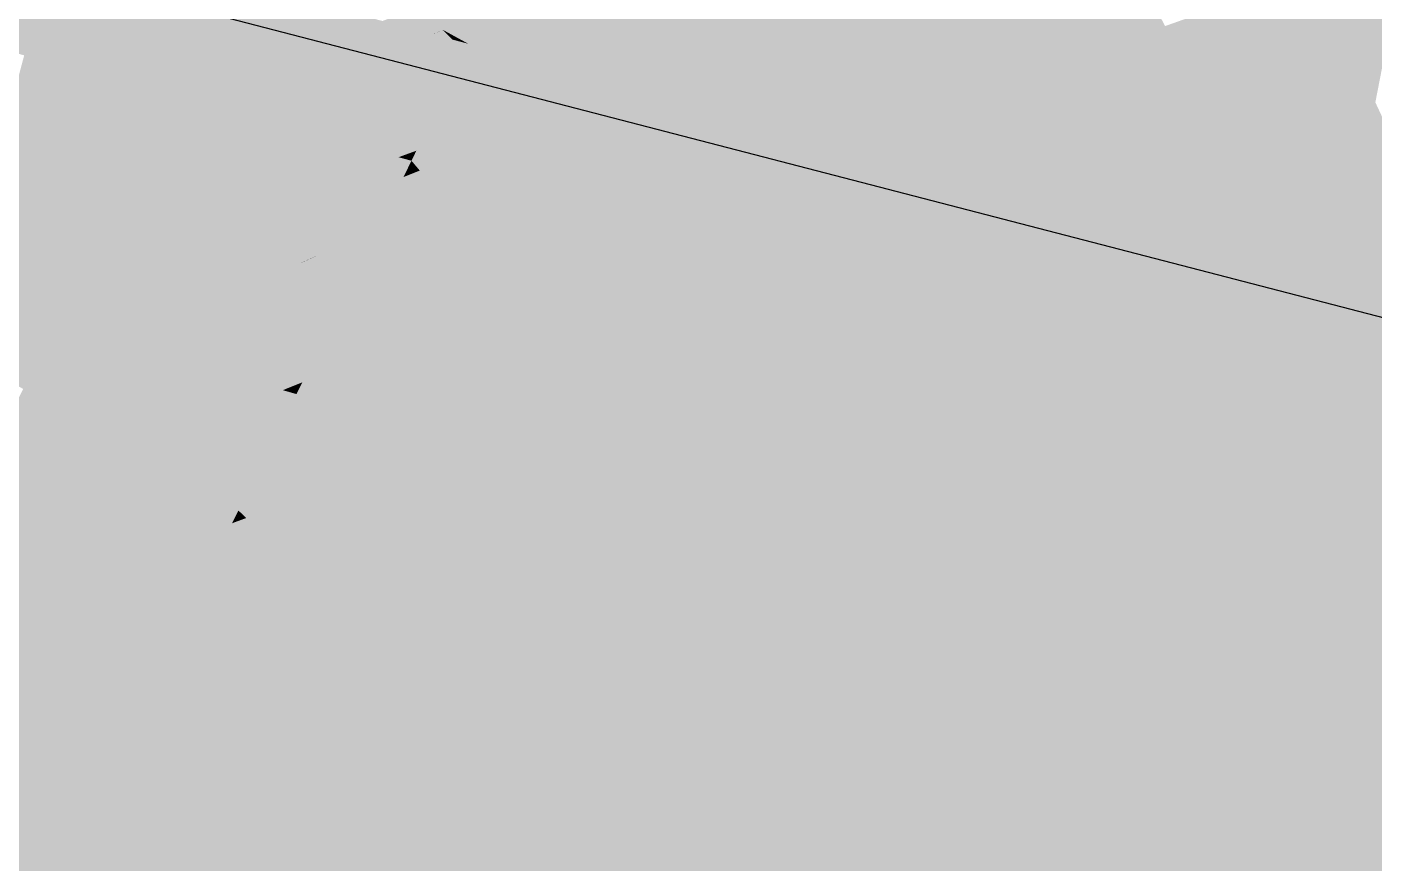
# Model space of a CAD drawing. Header units: millimetres. Extents: x 340454 to 342791, y 6993867 to 6995092.
# Drawn here: x 340722.29 to 340727.81, y 6994472.16 to 6994475.59 of the extents above; entities that cross this region are included whole.
import ezdxf

# ---------------------------------------------------------------- set-up
doc = ezdxf.new("R2010")
doc.units = ezdxf.units.MM
doc.header["$LTSCALE"] = 10
doc.linetypes.add('DASHDOT', pattern=[25.4, 12.7, -6.35, 0, -6.35])
for name, color, linetype in [('A-MODELAGEM', 7, 'Continuous'), ('U-SC-SECAO_TIPO', 251, 'Continuous'), ('URB-Calçadas', 2, 'Continuous'), ('URB-Quadras', 3, 'Continuous')]:
    doc.layers.add(name, color=color, linetype=linetype)

msp = doc.modelspace()

# ---------------------------------------------------------------- linework, layer by layer
at = {"lineweight": 20}
msp.add_lwpolyline([(340722.6258, 6994477.3139, -0.021462), (340715.5969, 6994465.5717, -0.089425), (340715.3822, 6994462.0823), (340754.7892, 6994451.2595), (340758.9926, 6994467.4562), (340722.6258, 6994477.3139, -0.022322)], format="xyb", close=True, dxfattribs=at)
at = {"layer": 'A-MODELAGEM', "color": 161, "linetype": 'Continuous', "lineweight": -3}
for points in [[(340725.3011, 6994476.1642), (340724.9095, 6994475.9709), (340725.1923, 6994475.5593)], [(340725.3011, 6994476.1642), (340725.1923, 6994475.5593), (340725.5954, 6994475.7066)], [(340726.6854, 6994476.1043), (340726.3543, 6994475.9543), (340726.6251, 6994475.4749)], [(340726.6854, 6994476.1043), (340726.6251, 6994475.4749), (340726.9565, 6994475.5926)], [(340724.9095, 6994475.9709), (340724.499, 6994475.7684), (340724.7668, 6994475.4038)], [(340724.9095, 6994475.9709), (340724.7668, 6994475.4038), (340725.1923, 6994475.5593)], [(340726.3543, 6994475.9543), (340726.0073, 6994475.797), (340726.276, 6994475.351)], [(340726.3543, 6994475.9543), (340726.276, 6994475.351), (340726.6251, 6994475.4749)], [(340721.8233, 6994475.5952), (340722.2691, 6994475.4738), (340722.4512, 6994475.8184)], [(340722.4512, 6994475.8184), (340722.2691, 6994475.4738), (340722.7055, 6994475.6782)], [(340722.7085, 6994475.6765), (340722.9467, 6994475.5452), (340722.9967, 6994475.8119)], [(340722.9967, 6994475.8119), (340722.9467, 6994475.5452), (340723.4438, 6994475.6932)], [(340724.499, 6994475.7684), (340724.1284, 6994475.5854), (340724.3172, 6994475.2394)], [(340724.499, 6994475.7684), (340724.1619, 6994475.6549), (340724.1284, 6994475.5854)], [(340724.499, 6994475.7684), (340724.3172, 6994475.2394), (340724.7668, 6994475.4038)], [(340726.0073, 6994475.797), (340725.6433, 6994475.632), (340725.908, 6994475.2203)], [(340726.0073, 6994475.797), (340725.908, 6994475.2203), (340726.276, 6994475.351)], [(340727.5746, 6994475.8036), (340727.2866, 6994475.6743), (340727.5349, 6994475.1747)], [(340727.5746, 6994475.8036), (340727.5349, 6994475.1747), (340727.8193, 6994475.2794)], [(340727.916, 6994475.7763), (340727.5746, 6994475.8036), (340727.8193, 6994475.2794)], [(340725.5954, 6994475.7066), (340725.1923, 6994475.5593), (340725.2174, 6994475.5227)], [(340725.5954, 6994475.7066), (340725.2174, 6994475.5227), (340725.6128, 6994475.6795)], [(340727.2716, 6994475.7045), (340726.9565, 6994475.5926), (340726.9715, 6994475.5644)], [(340727.2716, 6994475.7045), (340726.9715, 6994475.5644), (340727.2794, 6994475.6886)], [(340722.2691, 6994475.4738), (340722.274, 6994475.4725), (340722.7055, 6994475.6782)], [(340722.274, 6994475.4725), (340722.7085, 6994475.6765), (340722.7055, 6994475.6782)], [(340722.274, 6994475.4725), (340722.4979, 6994475.4115), (340722.7085, 6994475.6765)], [(340722.4979, 6994475.4115), (340722.9467, 6994475.5452), (340722.7085, 6994475.6765)], [(340722.9467, 6994475.5452), (340723.1993, 6994475.4059), (340723.4438, 6994475.6932)], [(340723.1993, 6994475.4059), (340723.7426, 6994475.6139), (340723.4438, 6994475.6932)], [(340723.7446, 6994475.6134), (340723.9513, 6994475.5585), (340723.8511, 6994475.6542)], [(340723.8511, 6994475.6542), (340723.9919, 6994475.5772), (340724.162, 6994475.6553)], [(340723.8511, 6994475.6542), (340723.9513, 6994475.5585), (340723.9919, 6994475.5772)], [(340723.9919, 6994475.5772), (340724.1619, 6994475.6549), (340724.162, 6994475.6553)], [(340723.9919, 6994475.5772), (340723.9922, 6994475.577), (340724.1619, 6994475.6549)], [(340723.9922, 6994475.577), (340724.1284, 6994475.5854), (340724.1619, 6994475.6549)], [(340725.6128, 6994475.6795), (340725.2174, 6994475.5227), (340725.2611, 6994475.4591)], [(340725.6128, 6994475.6795), (340725.2611, 6994475.4591), (340725.6432, 6994475.6322)], [(340727.2794, 6994475.6886), (340726.9715, 6994475.5644), (340726.9715, 6994475.5643)], [(340727.2794, 6994475.6886), (340726.9715, 6994475.5643), (340727.2795, 6994475.6885)], [(340727.2795, 6994475.6885), (340726.9715, 6994475.5643), (340726.9716, 6994475.5641)], [(340727.2795, 6994475.6885), (340726.9716, 6994475.5641), (340726.9849, 6994475.5391)], [(340727.2795, 6994475.6885), (340726.9849, 6994475.5391), (340727.2866, 6994475.6743)], [(340727.2866, 6994475.6743), (340726.9849, 6994475.5391), (340726.985, 6994475.5389)], [(340727.2866, 6994475.6743), (340726.985, 6994475.5389), (340727.2362, 6994475.0647)], [(340727.2866, 6994475.6743), (340727.2362, 6994475.0647), (340727.5349, 6994475.1747)], [(340723.1993, 6994475.4059), (340723.2011, 6994475.4049), (340723.7426, 6994475.6139)], [(340723.2011, 6994475.4049), (340723.7446, 6994475.6134), (340723.7426, 6994475.6139)], [(340723.2011, 6994475.4049), (340723.3901, 6994475.3007), (340723.7446, 6994475.6134)], [(340723.3901, 6994475.3007), (340723.9513, 6994475.5585), (340723.7446, 6994475.6134)], [(340725.6432, 6994475.6322), (340725.2611, 6994475.4591), (340725.2612, 6994475.4589)], [(340725.6432, 6994475.6322), (340725.2612, 6994475.4589), (340725.6433, 6994475.632)], [(340725.6433, 6994475.632), (340725.2612, 6994475.4589), (340725.5198, 6994475.0824)], [(340725.6433, 6994475.632), (340725.5198, 6994475.0824), (340725.908, 6994475.2203)], [(340726.9565, 6994475.5926), (340726.6251, 6994475.4749), (340726.6482, 6994475.434)], [(340726.9565, 6994475.5926), (340726.6482, 6994475.434), (340726.9715, 6994475.5644)], [(340722.4979, 6994475.4115), (340722.9164, 6994475.2976), (340722.9467, 6994475.5452)], [(340722.9467, 6994475.5452), (340722.9164, 6994475.2976), (340723.1993, 6994475.4059)], [(340723.3901, 6994475.3007), (340723.3905, 6994475.3005), (340723.9513, 6994475.5585)], [(340723.3905, 6994475.3005), (340723.9517, 6994475.5584), (340723.9513, 6994475.5585)], [(340723.3905, 6994475.3005), (340723.4663, 6994475.2587), (340723.9517, 6994475.5584)], [(340723.4663, 6994475.2587), (340724.0309, 6994475.5373), (340723.9517, 6994475.5584)], [(340723.4663, 6994475.2587), (340723.8834, 6994475.0809), (340724.0309, 6994475.5373)], [(340724.0309, 6994475.5373), (340723.8834, 6994475.0809), (340724.0968, 6994475.5198)], [(340723.9513, 6994475.5585), (340723.9517, 6994475.5584), (340723.9919, 6994475.5772)], [(340723.9517, 6994475.5584), (340723.9922, 6994475.577), (340723.9919, 6994475.5772)], [(340723.9517, 6994475.5584), (340724.0309, 6994475.5373), (340723.9922, 6994475.577)], [(340723.9922, 6994475.577), (340724.0487, 6994475.5461), (340724.1284, 6994475.5854)], [(340723.9922, 6994475.577), (340724.0309, 6994475.5373), (340724.0487, 6994475.5461)], [(340724.0309, 6994475.5373), (340724.0968, 6994475.5198), (340724.0487, 6994475.5461)], [(340724.0487, 6994475.5461), (340724.0968, 6994475.5198), (340724.1284, 6994475.5854)], [(340724.1284, 6994475.5854), (340724.0968, 6994475.5198), (340724.3172, 6994475.2394)], [(340725.1923, 6994475.5593), (340724.7668, 6994475.4038), (340724.8008, 6994475.3575)], [(340725.1923, 6994475.5593), (340724.8008, 6994475.3575), (340725.2174, 6994475.5227)], [(340726.9715, 6994475.5644), (340726.6482, 6994475.434), (340726.6483, 6994475.4338)], [(340726.9715, 6994475.5644), (340726.6483, 6994475.4338), (340726.9715, 6994475.5643)], [(340726.9715, 6994475.5643), (340726.6483, 6994475.4338), (340726.6484, 6994475.4336)], [(340726.9715, 6994475.5643), (340726.6484, 6994475.4336), (340726.9716, 6994475.5641)], [(340726.9716, 6994475.5641), (340726.6484, 6994475.4336), (340726.6689, 6994475.3973)], [(340726.9716, 6994475.5641), (340726.6689, 6994475.3973), (340726.9849, 6994475.5391)], [(340726.9849, 6994475.5391), (340726.6689, 6994475.3973), (340726.669, 6994475.3971)], [(340726.9849, 6994475.5391), (340726.669, 6994475.3971), (340726.985, 6994475.5389)], [(340726.985, 6994475.5389), (340726.669, 6994475.3971), (340726.922, 6994474.9491)], [(340726.985, 6994475.5389), (340726.922, 6994474.9491), (340727.2362, 6994475.0647)], [(340724.0968, 6994475.5198), (340723.8834, 6994475.0809), (340724.3172, 6994475.2394)], [(340725.2174, 6994475.5227), (340724.8008, 6994475.3575), (340724.8597, 6994475.2772)], [(340725.2174, 6994475.5227), (340724.8597, 6994475.2772), (340725.2611, 6994475.4591)], [(340722.274, 6994475.4725), (340722.2369, 6994475.3338), (340722.4979, 6994475.4115)], [(340725.2611, 6994475.4591), (340724.8597, 6994475.2772), (340724.8599, 6994475.277)], [(340725.2611, 6994475.4591), (340724.8599, 6994475.277), (340725.2612, 6994475.4589)], [(340725.2612, 6994475.4589), (340724.8599, 6994475.277), (340725.1097, 6994474.9368)], [(340725.2612, 6994475.4589), (340725.1097, 6994474.9368), (340725.5198, 6994475.0824)], [(340726.6251, 6994475.4749), (340726.276, 6994475.351), (340726.3085, 6994475.297)], [(340726.6251, 6994475.4749), (340726.3085, 6994475.297), (340726.6482, 6994475.434)], [(340726.6482, 6994475.434), (340726.3085, 6994475.297), (340726.3086, 6994475.2967)], [(340726.6482, 6994475.434), (340726.3086, 6994475.2967), (340726.6483, 6994475.4338)], [(340726.6483, 6994475.4338), (340726.3086, 6994475.2967), (340726.3088, 6994475.2965)], [(340726.6483, 6994475.4338), (340726.3088, 6994475.2965), (340726.6484, 6994475.4336)], [(340726.6484, 6994475.4336), (340726.3088, 6994475.2965), (340726.3376, 6994475.2487)], [(340726.6484, 6994475.4336), (340726.3376, 6994475.2487), (340726.6689, 6994475.3973)], [(340722.2369, 6994475.3338), (340722.5526, 6994475.1583), (340722.4979, 6994475.4115)], [(340722.4979, 6994475.4115), (340722.5526, 6994475.1583), (340722.9164, 6994475.2976)], [(340722.9164, 6994475.2976), (340722.9192, 6994475.2968), (340723.1993, 6994475.4059)], [(340722.9192, 6994475.2968), (340723.2011, 6994475.4049), (340723.1993, 6994475.4059)], [(340722.9192, 6994475.2968), (340723.2095, 6994475.2178), (340723.2011, 6994475.4049)], [(340723.2011, 6994475.4049), (340723.2095, 6994475.2178), (340723.3901, 6994475.3007)], [(340724.7668, 6994475.4038), (340724.3172, 6994475.2394), (340724.3614, 6994475.1833)], [(340724.7668, 6994475.4038), (340724.3614, 6994475.1833), (340724.8008, 6994475.3575)], [(340726.6689, 6994475.3973), (340726.3376, 6994475.2487), (340726.3378, 6994475.2484)], [(340726.6689, 6994475.3973), (340726.3378, 6994475.2484), (340726.669, 6994475.3971)], [(340726.669, 6994475.3971), (340726.3378, 6994475.2484), (340726.5914, 6994474.8273)], [(340726.669, 6994475.3971), (340726.5914, 6994474.8273), (340726.922, 6994474.9491)], [(340722.2369, 6994475.3338), (340722.1026, 6994474.986), (340722.5526, 6994475.1583)], [(340724.8008, 6994475.3575), (340724.3614, 6994475.1833), (340724.4378, 6994475.0861)], [(340724.8008, 6994475.3575), (340724.4378, 6994475.0861), (340724.8597, 6994475.2772)], [(340726.276, 6994475.351), (340725.908, 6994475.2203), (340725.9513, 6994475.153)], [(340726.276, 6994475.351), (340725.9513, 6994475.153), (340726.3085, 6994475.297)], [(340722.5526, 6994475.1583), (340722.5548, 6994475.1571), (340722.9164, 6994475.2976)], [(340722.5548, 6994475.1571), (340722.9192, 6994475.2968), (340722.9164, 6994475.2976)], [(340722.5548, 6994475.1571), (340722.7913, 6994475.0257), (340722.9192, 6994475.2968)], [(340722.9192, 6994475.2968), (340722.7913, 6994475.0257), (340723.2095, 6994475.2178)], [(340723.2095, 6994475.2178), (340723.2101, 6994475.2176), (340723.3901, 6994475.3007)], [(340723.2101, 6994475.2176), (340723.3905, 6994475.3005), (340723.3901, 6994475.3007)], [(340723.2101, 6994475.2176), (340723.3215, 6994475.1873), (340723.3905, 6994475.3005)], [(340723.3215, 6994475.1873), (340723.4663, 6994475.2587), (340723.3905, 6994475.3005)], [(340723.3215, 6994475.1873), (340723.8103, 6994475.0542), (340723.4663, 6994475.2587)], [(340723.4663, 6994475.2587), (340723.8265, 6994475.0601), (340723.8834, 6994475.0809)], [(340723.4663, 6994475.2587), (340723.8103, 6994475.0542), (340723.8265, 6994475.0601)], [(340724.8597, 6994475.2772), (340724.4378, 6994475.0861), (340724.438, 6994475.0858)], [(340724.8597, 6994475.2772), (340724.438, 6994475.0858), (340724.8599, 6994475.277)], [(340724.8599, 6994475.277), (340724.438, 6994475.0858), (340724.6761, 6994474.7829)], [(340724.8599, 6994475.277), (340724.6761, 6994474.7829), (340725.1097, 6994474.9368)], [(340726.3085, 6994475.297), (340725.9513, 6994475.153), (340725.9515, 6994475.1526)], [(340726.3085, 6994475.297), (340725.9515, 6994475.1526), (340726.3086, 6994475.2967)], [(340726.3086, 6994475.2967), (340725.9515, 6994475.1526), (340725.9517, 6994475.1523)], [(340726.3086, 6994475.2967), (340725.9517, 6994475.1523), (340726.3088, 6994475.2965)], [(340726.3088, 6994475.2965), (340725.9517, 6994475.1523), (340725.99, 6994475.0928)], [(340726.3088, 6994475.2965), (340725.99, 6994475.0928), (340726.3376, 6994475.2487)], [(340727.8193, 6994475.2794), (340727.5349, 6994475.1747), (340727.5529, 6994475.1387)], [(340727.8193, 6994475.2794), (340727.5529, 6994475.1387), (340727.8319, 6994475.2524)], [(340722.7913, 6994475.0257), (340722.7918, 6994475.0254), (340723.2095, 6994475.2178)], [(340722.7918, 6994475.0254), (340723.2101, 6994475.2176), (340723.2095, 6994475.2178)], [(340722.7918, 6994475.0254), (340722.8866, 6994474.9727), (340723.2101, 6994475.2176)], [(340722.8866, 6994474.9727), (340723.3215, 6994475.1873), (340723.2101, 6994475.2176)], [(340724.3172, 6994475.2394), (340723.8834, 6994475.0809), (340723.8975, 6994474.9993)], [(340724.3172, 6994475.2394), (340723.8975, 6994474.9993), (340724.3614, 6994475.1833)], [(340725.908, 6994475.2203), (340725.5198, 6994475.0824), (340725.5755, 6994475.0014)], [(340725.908, 6994475.2203), (340725.5755, 6994475.0014), (340725.9513, 6994475.153)], [(340726.3376, 6994475.2487), (340725.99, 6994475.0928), (340725.9903, 6994475.0924)], [(340726.3376, 6994475.2487), (340725.9903, 6994475.0924), (340726.3378, 6994475.2484)], [(340726.3378, 6994475.2484), (340725.9903, 6994475.0924), (340726.2432, 6994474.6991)], [(340726.3378, 6994475.2484), (340726.2432, 6994474.6991), (340726.5914, 6994474.8273)], [(340727.8319, 6994475.2524), (340727.5529, 6994475.1387), (340728.2835, 6994474.285)], [(340722.1026, 6994474.986), (340722.1061, 6994474.985), (340722.5526, 6994475.1583)], [(340722.1061, 6994474.985), (340722.5548, 6994475.1571), (340722.5526, 6994475.1583)], [(340722.1061, 6994474.985), (340722.4773, 6994474.8814), (340722.5548, 6994475.1571)], [(340722.5548, 6994475.1571), (340722.4773, 6994474.8814), (340722.7913, 6994475.0257)], [(340722.8866, 6994474.9727), (340723.1646, 6994474.8182), (340723.3215, 6994475.1873)], [(340723.3215, 6994475.1873), (340723.1646, 6994474.8182), (340723.8103, 6994475.0542)], [(340724.3614, 6994475.1833), (340723.8975, 6994474.9993), (340723.9938, 6994474.8849)], [(340724.3614, 6994475.1833), (340723.9938, 6994474.8849), (340724.4378, 6994475.0861)], [(340725.9513, 6994475.153), (340725.5755, 6994475.0014), (340725.5757, 6994475.001)], [(340725.9513, 6994475.153), (340725.5757, 6994475.001), (340725.9515, 6994475.1526)], [(340725.9515, 6994475.1526), (340725.5757, 6994475.001), (340725.576, 6994475.0006)], [(340725.9515, 6994475.1526), (340725.576, 6994475.0006), (340725.9517, 6994475.1523)], [(340725.9517, 6994475.1523), (340725.576, 6994475.0006), (340725.6251, 6994474.9291)], [(340725.9517, 6994475.1523), (340725.6251, 6994474.9291), (340725.99, 6994475.0928)], [(340727.5349, 6994475.1747), (340727.2362, 6994475.0647), (340727.2602, 6994475.0194)], [(340727.5349, 6994475.1747), (340727.2602, 6994475.0194), (340727.5529, 6994475.1387)], [(340725.99, 6994475.0928), (340725.6251, 6994474.9291), (340725.6254, 6994474.9286)], [(340725.99, 6994475.0928), (340725.6254, 6994474.9286), (340725.9903, 6994475.0924)], [(340725.9903, 6994475.0924), (340725.6254, 6994474.9286), (340725.876, 6994474.5638)], [(340725.9903, 6994475.0924), (340725.876, 6994474.5638), (340726.2432, 6994474.6991)], [(340727.5529, 6994475.1387), (340727.2602, 6994475.0194), (340728.1749, 6994473.8876)], [(340727.5529, 6994475.1387), (340728.1749, 6994473.8876), (340728.2835, 6994474.285)], [(340723.1646, 6994474.8182), (340723.2795, 6994474.7543), (340723.8103, 6994475.0542)], [(340723.2795, 6994474.7543), (340723.8306, 6994474.9728), (340723.8103, 6994475.0542)], [(340723.8103, 6994475.0542), (340723.8634, 6994475.0397), (340723.8265, 6994475.0601)], [(340723.8103, 6994475.0542), (340723.8306, 6994474.9728), (340723.8634, 6994475.0397)], [(340723.8265, 6994475.0601), (340723.8634, 6994475.0397), (340723.8834, 6994475.0809)], [(340723.8634, 6994475.0397), (340723.8306, 6994474.9728), (340723.8975, 6994474.9993)], [(340723.8834, 6994475.0809), (340723.8634, 6994475.0397), (340723.8975, 6994474.9993)], [(340724.4378, 6994475.0861), (340723.9938, 6994474.8849), (340723.9941, 6994474.8846)], [(340724.4378, 6994475.0861), (340723.9941, 6994474.8846), (340724.438, 6994475.0858)], [(340724.438, 6994475.0858), (340723.9941, 6994474.8846), (340724.2172, 6994474.6199)], [(340724.438, 6994475.0858), (340724.2172, 6994474.6199), (340724.6761, 6994474.7829)], [(340725.5198, 6994475.0824), (340725.1097, 6994474.9368), (340725.1796, 6994474.8417)], [(340725.5198, 6994475.0824), (340725.1796, 6994474.8417), (340725.5755, 6994475.0014)], [(340727.2362, 6994475.0647), (340726.922, 6994474.9491), (340726.953, 6994474.8942)], [(340727.2362, 6994475.0647), (340726.953, 6994474.8942), (340727.2602, 6994475.0194)], [(340722.1061, 6994474.985), (340722.1955, 6994474.752), (340722.4773, 6994474.8814)], [(340722.4773, 6994474.8814), (340722.4781, 6994474.8812), (340722.7913, 6994475.0257)], [(340722.4781, 6994474.8812), (340722.7918, 6994475.0254), (340722.7913, 6994475.0257)], [(340722.4781, 6994474.8812), (340722.6207, 6994474.8414), (340722.7918, 6994475.0254)], [(340722.6207, 6994474.8414), (340722.8866, 6994474.9727), (340722.7918, 6994475.0254)], [(340723.8975, 6994474.9993), (340723.8306, 6994474.9728), (340723.9938, 6994474.8849)], [(340725.5755, 6994475.0014), (340725.1796, 6994474.8417), (340725.1799, 6994474.8412)], [(340725.5755, 6994475.0014), (340725.1799, 6994474.8412), (340725.5757, 6994475.001)], [(340725.5757, 6994475.001), (340725.1799, 6994474.8412), (340725.1803, 6994474.8407)], [(340725.5757, 6994475.001), (340725.1803, 6994474.8407), (340725.576, 6994475.0006)], [(340725.576, 6994475.0006), (340725.1803, 6994474.8407), (340725.2417, 6994474.7571)], [(340725.576, 6994475.0006), (340725.2417, 6994474.7571), (340725.6251, 6994474.9291)], [(340727.2602, 6994475.0194), (340726.953, 6994474.8942), (340728.0677, 6994473.4951)], [(340727.2602, 6994475.0194), (340728.0677, 6994473.4951), (340728.1749, 6994473.8876)], [(340722.6207, 6994474.8414), (340722.9653, 6994474.7453), (340722.8866, 6994474.9727)], [(340722.8866, 6994474.9727), (340722.9653, 6994474.7453), (340723.1646, 6994474.8182)], [(340723.2795, 6994474.7543), (340723.7286, 6994474.7648), (340723.8306, 6994474.9728)], [(340723.8306, 6994474.9728), (340723.7286, 6994474.7648), (340723.9938, 6994474.8849)], [(340725.1097, 6994474.9368), (340724.6761, 6994474.7829), (340724.7622, 6994474.6733)], [(340725.1097, 6994474.9368), (340724.7622, 6994474.6733), (340725.1796, 6994474.8417)], [(340725.6251, 6994474.9291), (340725.2417, 6994474.7571), (340725.2421, 6994474.7566)], [(340725.6251, 6994474.9291), (340725.2421, 6994474.7566), (340725.6254, 6994474.9286)], [(340725.6254, 6994474.9286), (340725.2421, 6994474.7566), (340725.4884, 6994474.4211)], [(340725.6254, 6994474.9286), (340725.4884, 6994474.4211), (340725.876, 6994474.5638)], [(340726.922, 6994474.9491), (340726.5914, 6994474.8273), (340726.6304, 6994474.7627)], [(340726.922, 6994474.9491), (340726.6304, 6994474.7627), (340726.953, 6994474.8942)], [(340722.1955, 6994474.752), (340722.1961, 6994474.7516), (340722.4773, 6994474.8814)], [(340722.1961, 6994474.7516), (340722.4781, 6994474.8812), (340722.4773, 6994474.8814)], [(340722.1961, 6994474.7516), (340722.3097, 6994474.688), (340722.4781, 6994474.8812)], [(340722.3097, 6994474.688), (340722.6207, 6994474.8414), (340722.4781, 6994474.8812)], [(340723.9941, 6994474.8846), (340723.7286, 6994474.7648), (340723.7283, 6994474.7641)], [(340723.9941, 6994474.8846), (340723.7283, 6994474.7641), (340724.2172, 6994474.6199)], [(340723.9938, 6994474.8849), (340723.7286, 6994474.7648), (340723.9941, 6994474.8846)], [(340726.953, 6994474.8942), (340726.6304, 6994474.7627), (340727.9619, 6994473.1078)], [(340726.953, 6994474.8942), (340727.9619, 6994473.1078), (340728.0677, 6994473.4951)], [(340722.3097, 6994474.688), (340722.5065, 6994474.5777), (340722.6207, 6994474.8414)], [(340722.6207, 6994474.8414), (340722.5065, 6994474.5777), (340722.9653, 6994474.7453)], [(340722.9653, 6994474.7453), (340723.1365, 6994474.6976), (340723.1646, 6994474.8182)], [(340723.1646, 6994474.8182), (340723.1365, 6994474.6976), (340723.2795, 6994474.7543)], [(340725.1796, 6994474.8417), (340724.7622, 6994474.6733), (340724.7627, 6994474.6728)], [(340725.1796, 6994474.8417), (340724.7627, 6994474.6728), (340725.1799, 6994474.8412)], [(340725.1799, 6994474.8412), (340724.7627, 6994474.6728), (340724.7631, 6994474.6723)], [(340725.1799, 6994474.8412), (340724.7631, 6994474.6723), (340725.1803, 6994474.8407)], [(340725.1803, 6994474.8407), (340724.7631, 6994474.6723), (340724.8385, 6994474.5763)], [(340725.1803, 6994474.8407), (340724.8385, 6994474.5763), (340725.2417, 6994474.7571)], [(340726.5914, 6994474.8273), (340726.2432, 6994474.6991), (340726.2911, 6994474.6244)], [(340726.5914, 6994474.8273), (340726.2911, 6994474.6244), (340726.6304, 6994474.7627)], [(340723.2795, 6994474.7543), (340723.4708, 6994474.648), (340723.7286, 6994474.7648)], [(340723.4708, 6994474.648), (340723.7283, 6994474.7641), (340723.7286, 6994474.7648)], [(340723.4708, 6994474.648), (340723.4713, 6994474.6477), (340723.7283, 6994474.7641)], [(340723.4713, 6994474.6477), (340723.6284, 6994474.5604), (340723.7283, 6994474.7641)], [(340723.7283, 6994474.7641), (340723.6284, 6994474.5604), (340723.7308, 6994474.4472)], [(340724.2172, 6994474.6199), (340723.7283, 6994474.7641), (340723.7308, 6994474.4472)], [(340724.6761, 6994474.7829), (340724.2172, 6994474.6199), (340724.3218, 6994474.4957)], [(340724.6761, 6994474.7829), (340724.3218, 6994474.4957), (340724.7622, 6994474.6733)], [(340726.6304, 6994474.7627), (340726.2911, 6994474.6244), (340727.8575, 6994472.7255)], [(340726.6304, 6994474.7627), (340727.8575, 6994472.7255), (340727.9619, 6994473.1078)], [(340721.9281, 6994474.4997), (340722.3097, 6994474.688), (340722.1961, 6994474.7516)], [(340722.5065, 6994474.5777), (340722.6423, 6994474.5016), (340722.9653, 6994474.7453)], [(340722.6423, 6994474.5016), (340723.1365, 6994474.6976), (340722.9653, 6994474.7453)], [(340723.1365, 6994474.6976), (340723.4112, 6994474.621), (340723.2795, 6994474.7543)], [(340723.2795, 6994474.7543), (340723.4112, 6994474.621), (340723.4708, 6994474.648)], [(340725.2417, 6994474.7571), (340724.8385, 6994474.5763), (340724.839, 6994474.5756)], [(340725.2417, 6994474.7571), (340724.839, 6994474.5756), (340725.2421, 6994474.7566)], [(340725.2421, 6994474.7566), (340724.839, 6994474.5756), (340725.079, 6994474.2704)], [(340725.2421, 6994474.7566), (340725.079, 6994474.2704), (340725.4884, 6994474.4211)], [(340721.9281, 6994474.4997), (340722.133, 6994474.4412), (340722.3097, 6994474.688)], [(340722.133, 6994474.4412), (340722.5065, 6994474.5777), (340722.3097, 6994474.688)], [(340722.6423, 6994474.5016), (340722.8683, 6994474.375), (340723.1365, 6994474.6976)], [(340722.8683, 6994474.375), (340723.4112, 6994474.621), (340723.1365, 6994474.6976)], [(340724.7622, 6994474.6733), (340724.3218, 6994474.4957), (340724.3223, 6994474.4951)], [(340724.7622, 6994474.6733), (340724.3223, 6994474.4951), (340724.7627, 6994474.6728)], [(340724.7627, 6994474.6728), (340724.3223, 6994474.4951), (340724.3228, 6994474.4945)], [(340724.7627, 6994474.6728), (340724.3228, 6994474.4945), (340724.7631, 6994474.6723)], [(340724.7631, 6994474.6723), (340724.3228, 6994474.4945), (340724.4143, 6994474.386)], [(340724.7631, 6994474.6723), (340724.4143, 6994474.386), (340724.8385, 6994474.5763)], [(340726.2432, 6994474.6991), (340725.876, 6994474.5638), (340725.9343, 6994474.479)], [(340726.2432, 6994474.6991), (340725.9343, 6994474.479), (340726.2911, 6994474.6244)], [(340722.8683, 6994474.375), (340722.8689, 6994474.3746), (340723.4112, 6994474.621)], [(340722.8689, 6994474.3746), (340723.4119, 6994474.6207), (340723.4112, 6994474.621)], [(340722.8689, 6994474.3746), (340723.124, 6994474.2317), (340723.4119, 6994474.6207)], [(340723.124, 6994474.2317), (340723.5387, 6994474.379), (340723.4119, 6994474.6207)], [(340723.4112, 6994474.621), (340723.4119, 6994474.6207), (340723.4708, 6994474.648)], [(340723.4119, 6994474.6207), (340723.4713, 6994474.6477), (340723.4708, 6994474.648)], [(340723.4119, 6994474.6207), (340723.6284, 6994474.5604), (340723.4713, 6994474.6477)], [(340723.4119, 6994474.6207), (340723.5387, 6994474.379), (340723.6284, 6994474.5604)], [(340724.2172, 6994474.6199), (340723.7308, 6994474.4472), (340723.8566, 6994474.308)], [(340724.2172, 6994474.6199), (340723.8566, 6994474.308), (340724.3218, 6994474.4957)], [(340726.2911, 6994474.6244), (340725.9343, 6994474.479), (340727.7545, 6994472.3485)], [(340726.2911, 6994474.6244), (340727.7545, 6994472.3485), (340727.8575, 6994472.7255)], [(340722.133, 6994474.4412), (340722.3404, 6994474.3819), (340722.5065, 6994474.5777)], [(340722.3404, 6994474.3819), (340722.6423, 6994474.5016), (340722.5065, 6994474.5777)], [(340723.6284, 6994474.5604), (340723.5387, 6994474.379), (340723.7308, 6994474.4472)], [(340724.8385, 6994474.5763), (340724.4143, 6994474.386), (340724.4149, 6994474.3853)], [(340724.8385, 6994474.5763), (340724.4149, 6994474.3853), (340724.839, 6994474.5756)], [(340724.839, 6994474.5756), (340724.4149, 6994474.3853), (340724.646, 6994474.1109)], [(340724.839, 6994474.5756), (340724.646, 6994474.1109), (340725.079, 6994474.2704)], [(340725.876, 6994474.5638), (340725.4884, 6994474.4211), (340725.5585, 6994474.3258)], [(340725.876, 6994474.5638), (340725.5585, 6994474.3258), (340725.9343, 6994474.479)], [(340722.3404, 6994474.3819), (340722.6736, 6994474.2868), (340722.6423, 6994474.5016)], [(340722.6423, 6994474.5016), (340722.6736, 6994474.2868), (340722.8683, 6994474.375)], [(340724.3218, 6994474.4957), (340723.8566, 6994474.308), (340723.8572, 6994474.3074)], [(340724.3218, 6994474.4957), (340723.8572, 6994474.3074), (340724.3223, 6994474.4951)], [(340724.3223, 6994474.4951), (340723.8572, 6994474.3074), (340723.8578, 6994474.3067)], [(340724.3223, 6994474.4951), (340723.8578, 6994474.3067), (340724.3228, 6994474.4945)], [(340724.3228, 6994474.4945), (340723.8578, 6994474.3067), (340723.9674, 6994474.1855)], [(340724.3228, 6994474.4945), (340723.9674, 6994474.1855), (340724.4143, 6994474.386)], [(340722.0086, 6994474.2504), (340722.3404, 6994474.3819), (340722.133, 6994474.4412)], [(340723.7308, 6994474.4472), (340723.5387, 6994474.379), (340723.8566, 6994474.308)], [(340725.9343, 6994474.479), (340725.5585, 6994474.3258), (340727.6529, 6994471.9767)], [(340725.9343, 6994474.479), (340727.6529, 6994471.9767), (340727.7545, 6994472.3485)], [(340722.0086, 6994474.2504), (340722.2688, 6994474.1034), (340722.3404, 6994474.3819)], [(340722.3404, 6994474.3819), (340722.2688, 6994474.1034), (340722.6736, 6994474.2868)], [(340722.6736, 6994474.2868), (340722.6745, 6994474.2865), (340722.8683, 6994474.375)], [(340722.6745, 6994474.2865), (340722.8689, 6994474.3746), (340722.8683, 6994474.375)], [(340722.6745, 6994474.2865), (340723.0092, 6994474.191), (340722.8689, 6994474.3746)], [(340722.8689, 6994474.3746), (340723.0092, 6994474.191), (340723.124, 6994474.2317)], [(340723.124, 6994474.2317), (340723.4156, 6994474.1302), (340723.5387, 6994474.379)], [(340723.8566, 6994474.308), (340723.5387, 6994474.379), (340723.4156, 6994474.1302)], [(340724.4143, 6994474.386), (340723.9674, 6994474.1855), (340723.9681, 6994474.1847)], [(340724.4143, 6994474.386), (340723.9681, 6994474.1847), (340724.4149, 6994474.3853)], [(340724.4149, 6994474.3853), (340723.9681, 6994474.1847), (340724.1875, 6994473.9421)], [(340724.4149, 6994474.3853), (340724.1875, 6994473.9421), (340724.646, 6994474.1109)], [(340725.4884, 6994474.4211), (340725.079, 6994474.2704), (340725.1624, 6994474.1643)], [(340725.4884, 6994474.4211), (340725.1624, 6994474.1643), (340725.5585, 6994474.3258)], [(340725.5585, 6994474.3258), (340725.1624, 6994474.1643), (340727.5528, 6994471.6102)], [(340725.5585, 6994474.3258), (340727.5528, 6994471.6102), (340727.6529, 6994471.9767)], [(340722.2688, 6994474.1034), (340722.2695, 6994474.103), (340722.6736, 6994474.2868)], [(340722.2695, 6994474.103), (340722.6745, 6994474.2865), (340722.6736, 6994474.2868)], [(340722.2695, 6994474.103), (340722.4594, 6994473.9957), (340722.6745, 6994474.2865)], [(340722.4594, 6994473.9957), (340723.0092, 6994474.191), (340722.6745, 6994474.2865)], [(340723.8578, 6994474.3067), (340723.4143, 6994474.1276), (340723.4962, 6994473.9742)], [(340723.8578, 6994474.3067), (340723.415, 6994474.1289), (340723.4143, 6994474.1276)], [(340723.8572, 6994474.3074), (340723.4156, 6994474.1302), (340723.415, 6994474.1289)], [(340723.8572, 6994474.3074), (340723.415, 6994474.1289), (340723.8578, 6994474.3067)], [(340723.8566, 6994474.308), (340723.4156, 6994474.1302), (340723.8572, 6994474.3074)], [(340723.8578, 6994474.3067), (340723.4962, 6994473.9742), (340723.9674, 6994474.1855)], [(340725.079, 6994474.2704), (340724.646, 6994474.1109), (340724.7445, 6994473.994)], [(340725.079, 6994474.2704), (340724.7445, 6994473.994), (340725.1624, 6994474.1643)], [(340723.0092, 6994474.191), (340723.3354, 6994474.0978), (340723.124, 6994474.2317)], [(340723.124, 6994474.2317), (340723.3514, 6994474.1043), (340723.4156, 6994474.1302)], [(340723.124, 6994474.2317), (340723.3354, 6994474.0978), (340723.3514, 6994474.1043)], [(340722.4594, 6994473.9957), (340722.7189, 6994473.8492), (340723.0092, 6994474.191)], [(340722.7189, 6994473.8492), (340723.3354, 6994474.0978), (340723.0092, 6994474.191)], [(340723.9674, 6994474.1855), (340723.4962, 6994473.9742), (340723.4971, 6994473.9733)], [(340723.9674, 6994474.1855), (340723.4971, 6994473.9733), (340723.9681, 6994474.1847)], [(340723.9681, 6994474.1847), (340723.4971, 6994473.9733), (340723.7014, 6994473.7631)], [(340723.9681, 6994474.1847), (340723.7014, 6994473.7631), (340724.1875, 6994473.9421)], [(340725.1624, 6994474.1643), (340724.7445, 6994473.994), (340727.4542, 6994471.2491)], [(340725.1624, 6994474.1643), (340727.4542, 6994471.2491), (340727.5528, 6994471.6102)], [(340722.2695, 6994474.103), (340722.1671, 6994473.8919), (340722.4594, 6994473.9957)], [(340722.7189, 6994473.8492), (340722.7201, 6994473.8485), (340723.3354, 6994474.0978)], [(340722.7201, 6994473.8485), (340723.3369, 6994474.0974), (340723.3354, 6994474.0978)], [(340722.7201, 6994473.8485), (340722.7214, 6994473.8478), (340723.3369, 6994474.0974)], [(340722.7214, 6994473.8478), (340723.3384, 6994474.0969), (340723.3369, 6994474.0974)], [(340722.7214, 6994473.8478), (340722.9396, 6994473.7245), (340723.3384, 6994474.0969)], [(340722.9396, 6994473.7245), (340723.2924, 6994473.8828), (340723.3384, 6994474.0969)], [(340723.3384, 6994474.0969), (340723.2924, 6994473.8828), (340723.3916, 6994474.0817)], [(340723.3354, 6994474.0978), (340723.3369, 6994474.0974), (340723.3514, 6994474.1043)], [(340723.3369, 6994474.0974), (340723.3525, 6994474.1037), (340723.3514, 6994474.1043)], [(340723.3369, 6994474.0974), (340723.3384, 6994474.0969), (340723.3525, 6994474.1037)], [(340723.3384, 6994474.0969), (340723.3536, 6994474.1031), (340723.3525, 6994474.1037)], [(340723.3384, 6994474.0969), (340723.3916, 6994474.0817), (340723.3536, 6994474.1031)], [(340723.3514, 6994474.1043), (340723.415, 6994474.1289), (340723.4156, 6994474.1302)], [(340723.3514, 6994474.1043), (340723.3525, 6994474.1037), (340723.415, 6994474.1289)], [(340723.3525, 6994474.1037), (340723.4143, 6994474.1276), (340723.415, 6994474.1289)], [(340723.3525, 6994474.1037), (340723.3536, 6994474.1031), (340723.4143, 6994474.1276)], [(340723.3536, 6994474.1031), (340723.3916, 6994474.0817), (340723.4143, 6994474.1276)], [(340723.4143, 6994474.1276), (340723.3916, 6994474.0817), (340723.4962, 6994473.9742)], [(340724.646, 6994474.1109), (340724.1875, 6994473.9421), (340724.3032, 6994473.8142)], [(340724.646, 6994474.1109), (340724.3032, 6994473.8142), (340724.7445, 6994473.994)], [(340723.3916, 6994474.0817), (340723.2924, 6994473.8828), (340723.4962, 6994473.9742)], [(340722.1671, 6994473.8919), (340722.5486, 6994473.7805), (340722.4594, 6994473.9957)], [(340722.4594, 6994473.9957), (340722.5486, 6994473.7805), (340722.7189, 6994473.8492)], [(340724.7445, 6994473.994), (340724.3032, 6994473.8142), (340727.357, 6994470.8934)], [(340724.7445, 6994473.994), (340727.357, 6994470.8934), (340727.4542, 6994471.2491)], [(340723.4971, 6994473.9733), (340723.2924, 6994473.8828), (340723.2915, 6994473.881)], [(340723.4971, 6994473.9733), (340723.2915, 6994473.881), (340723.7014, 6994473.7631)], [(340723.4962, 6994473.9742), (340723.2924, 6994473.8828), (340723.4971, 6994473.9733)], [(340724.1875, 6994473.9421), (340723.7014, 6994473.7631), (340723.8367, 6994473.624)], [(340724.1875, 6994473.9421), (340723.8367, 6994473.624), (340724.3032, 6994473.8142)], [(340722.1671, 6994473.8919), (340722.0898, 6994473.5954), (340722.5486, 6994473.7805)], [(340722.9396, 6994473.7245), (340723.2915, 6994473.881), (340723.2924, 6994473.8828)], [(340722.9396, 6994473.7245), (340722.941, 6994473.7237), (340723.2915, 6994473.881)], [(340722.941, 6994473.7237), (340723.1532, 6994473.6038), (340723.2915, 6994473.881)], [(340723.2915, 6994473.881), (340723.1532, 6994473.6038), (340723.1854, 6994473.5731)], [(340723.7014, 6994473.7631), (340723.2915, 6994473.881), (340723.1854, 6994473.5731)], [(340722.5486, 6994473.7805), (340722.5504, 6994473.78), (340722.7189, 6994473.8492)], [(340722.5504, 6994473.78), (340722.7201, 6994473.8485), (340722.7189, 6994473.8492)], [(340722.5504, 6994473.78), (340722.5522, 6994473.7794), (340722.7201, 6994473.8485)], [(340722.5522, 6994473.7794), (340722.7214, 6994473.8478), (340722.7201, 6994473.8485)], [(340722.5522, 6994473.7794), (340722.8609, 6994473.6892), (340722.7214, 6994473.8478)], [(340722.7214, 6994473.8478), (340722.8609, 6994473.6892), (340722.9396, 6994473.7245)], [(340722.0898, 6994473.5954), (340722.0912, 6994473.5946), (340722.5486, 6994473.7805)], [(340722.0912, 6994473.5946), (340722.5504, 6994473.78), (340722.5486, 6994473.7805)], [(340722.0912, 6994473.5946), (340722.0926, 6994473.5938), (340722.5504, 6994473.78)], [(340722.0926, 6994473.5938), (340722.5522, 6994473.7794), (340722.5504, 6994473.78)], [(340722.0926, 6994473.5938), (340722.3375, 6994473.4544), (340722.5522, 6994473.7794)], [(340722.3375, 6994473.4544), (340722.8609, 6994473.6892), (340722.5522, 6994473.7794)], [(340724.3032, 6994473.8142), (340723.8367, 6994473.624), (340727.2613, 6994470.5431)], [(340724.3032, 6994473.8142), (340727.2613, 6994470.5431), (340727.357, 6994470.8934)], [(340722.8609, 6994473.6892), (340722.863, 6994473.6886), (340722.9396, 6994473.7245)], [(340722.863, 6994473.6886), (340722.941, 6994473.7237), (340722.9396, 6994473.7245)], [(340722.863, 6994473.6886), (340723.1532, 6994473.6038), (340722.941, 6994473.7237)], [(340723.7014, 6994473.7631), (340723.1854, 6994473.5731), (340723.3429, 6994473.4227)], [(340723.7014, 6994473.7631), (340723.3429, 6994473.4227), (340723.8367, 6994473.624)], [(340722.3375, 6994473.4544), (340722.3391, 6994473.4535), (340722.8609, 6994473.6892)], [(340722.3391, 6994473.4535), (340722.863, 6994473.6886), (340722.8609, 6994473.6892)], [(340722.3391, 6994473.4535), (340722.544, 6994473.3369), (340722.863, 6994473.6886)], [(340722.544, 6994473.3369), (340723.1269, 6994473.5515), (340722.863, 6994473.6886)], [(340722.863, 6994473.6886), (340723.1269, 6994473.5515), (340723.1532, 6994473.6038)], [(340723.1532, 6994473.6038), (340723.1269, 6994473.5515), (340723.1854, 6994473.5731)], [(340723.8367, 6994473.624), (340723.3429, 6994473.4227), (340727.1671, 6994470.1983)], [(340723.8367, 6994473.624), (340727.1671, 6994470.1983), (340727.2613, 6994470.5431)], [(340722.0926, 6994473.5938), (340722.129, 6994473.3609), (340722.3375, 6994473.4544)], [(340722.544, 6994473.3369), (340722.9896, 6994473.2788), (340723.1269, 6994473.5515)], [(340723.1269, 6994473.5515), (340722.9896, 6994473.2788), (340723.3429, 6994473.4227)], [(340723.1854, 6994473.5731), (340723.1269, 6994473.5515), (340723.3429, 6994473.4227)], [(340722.129, 6994473.3609), (340722.1313, 6994473.3602), (340722.3375, 6994473.4544)], [(340722.1313, 6994473.3602), (340722.3391, 6994473.4535), (340722.3375, 6994473.4544)], [(340722.1313, 6994473.3602), (340722.3942, 6994473.2817), (340722.3391, 6994473.4535)], [(340722.3391, 6994473.4535), (340722.3942, 6994473.2817), (340722.544, 6994473.3369)], [(340723.3429, 6994473.4227), (340722.9131, 6994473.1267), (340727.0744, 6994469.8589)], [(340723.3429, 6994473.4227), (340722.9896, 6994473.2788), (340722.9131, 6994473.1267)], [(340723.3429, 6994473.4227), (340727.0744, 6994469.8589), (340727.1671, 6994470.1983)], [(340721.8928, 6994473.0971), (340722.3942, 6994473.2817), (340722.1313, 6994473.3602)], [(340722.3942, 6994473.2817), (340722.742, 6994473.1778), (340722.544, 6994473.3369)], [(340722.544, 6994473.3369), (340722.742, 6994473.1778), (340722.7894, 6994473.1971)], [(340722.544, 6994473.3369), (340722.7894, 6994473.1971), (340722.9896, 6994473.2788)], [(340721.8928, 6994473.0971), (340722.1632, 6994472.9419), (340722.3942, 6994473.2817)], [(340722.1632, 6994472.9419), (340722.742, 6994473.1778), (340722.3942, 6994473.2817)], [(340722.7894, 6994473.1971), (340722.9131, 6994473.1267), (340722.9896, 6994473.2788)], [(340722.1632, 6994472.9419), (340722.6713, 6994472.6503), (340722.742, 6994473.1778)], [(340722.742, 6994473.1778), (340722.6713, 6994472.6503), (340722.9131, 6994473.1267)], [(340722.742, 6994473.1778), (340722.9131, 6994473.1267), (340722.7894, 6994473.1971)], [(340722.9131, 6994473.1267), (340722.6713, 6994472.6503), (340726.9832, 6994469.525)], [(340722.9131, 6994473.1267), (340726.9832, 6994469.525), (340727.0744, 6994469.8589)], [(340721.9716, 6994472.8638), (340722.6713, 6994472.6503), (340722.1632, 6994472.9419)], [(340721.5404, 6994472.6881), (340722.4278, 6994472.1747), (340721.9716, 6994472.8638)], [(340721.9716, 6994472.8638), (340722.4278, 6994472.1747), (340722.6713, 6994472.6503)], [(340727.8575, 6994472.7255), (340727.7545, 6994472.3485), (340728.4138, 6994471.8019)], [(340721.2111, 6994472.5539), (340722.4278, 6994472.1747), (340721.5404, 6994472.6881)], [(340722.6713, 6994472.6503), (340722.4278, 6994472.1747), (340726.8936, 6994469.1967)], [(340722.6713, 6994472.6503), (340726.8936, 6994469.1967), (340726.9832, 6994469.525)], [(340721.2111, 6994472.5539), (340722.1826, 6994471.6998), (340722.4278, 6994472.1747)], [(340727.7545, 6994472.3485), (340727.6529, 6994471.9767), (340728.3073, 6994471.4887)], [(340727.7545, 6994472.3485), (340728.3073, 6994471.4887), (340728.4138, 6994471.8019)], [(340722.4278, 6994472.1747), (340722.1826, 6994471.6998), (340726.8054, 6994468.8739)], [(340722.4278, 6994472.1747), (340726.8054, 6994468.8739), (340726.8936, 6994469.1967)]]:
    msp.add_solid(points, dxfattribs=at)
at = {"layer": 'U-SC-SECAO_TIPO', "color": 251, "linetype": 'DASHDOT', "lineweight": -3}
msp.add_lwpolyline([(340704.6369, 6994480.4231), (340759.6786, 6994466.1321), (340771.2873, 6994463.118)], dxfattribs=at)
at = {"layer": 'URB-Calçadas', "lineweight": 0}
msp.add_lwpolyline([(340737.9382, 6994567.9152, -0.173456), (340714.4702, 6994467.4916, 0.151029), (340713.6732, 6994464.648, -1.966639), (340703.0265, 6994471.9859, 0.168204), (340705.5895, 6994474.0192, 0.200073), (340724.3212, 6994581.8954, 0.104086)], format="xyb", dxfattribs=at)
at = {"layer": 'URB-Quadras', "color": 252, "lineweight": 0}
msp.add_lwpolyline([(340815.2411, 6994491.9257, 0.038213), (340872.813, 6994444.8145, 0.427498), (340879.8998, 6994446.2404), (340906.6702, 6994488.5375, 0.399537), (340905.3286, 6994495.2964, -0.090947), (340797.4532, 6994605.4907, 0.427165), (340790.3324, 6994606.7132), (340742.1055, 6994571.0018, 0.26508), (340740.1075, 6994566.4691, -0.172307), (340715.6107, 6994465.5763, -0.089172), (340715.6107, 6994465.5763, -2.016247), (340701.9174, 6994473.7042, 0.157194), (340704.2699, 6994475.6737, 0.197995), (340722.4662, 6994581.0288, 0.104869), (340721.6035, 6994582.9154), (340685.6056, 6994631.4815, 0.2535), (340684.7421, 6994631.8842, -0.18056), (340678.0121, 6994633.9449)], format="xyb", dxfattribs=at)

doc.saveas('drawing.dxf')
